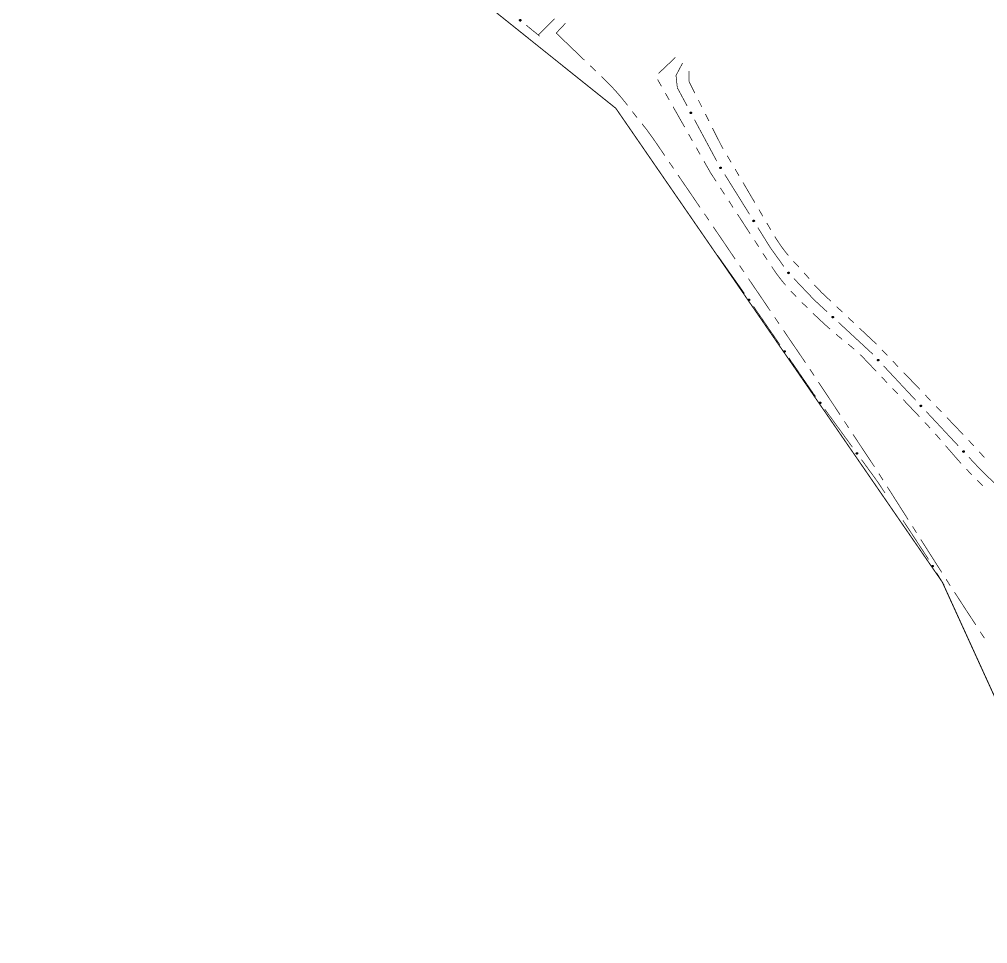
# Model space of a CAD drawing. Extents: x 203640 to 206998, y 4842129 to 4844379.
# Drawn here: x 203641.7 to 203889.2, y 4843775 to 4844011.4 of the extents above; entities that cross this region are included whole.
import ezdxf

# ---------------------------------------------------------------- set-up
doc = ezdxf.new("R2010")
doc.units = 0
doc.header["$LTSCALE"] = 1.5
doc.header["$MEASUREMENT"] = 0
doc.linetypes.add('PHANTOMX2', pattern=[5, 2.5, -0.5, 0.5, -0.5, 0.5, -0.5])
for name, color, linetype in [('LM-LIM-SETOR-FISCAL', 7, 'CONTINUOUS'), ('SV-EIXO-RUA-N-PAV', 6, 'CONTINUOUS'), ('SV-RUA-NAO-PAV-S-GUIA-C-GUIA', 7, 'PHANTOMX2')]:
    doc.layers.add(name, color=color, linetype=linetype)
doc.linetypes.add('Limite', pattern='A,20,-3,[130,ltypeshp.shx,S=6.35,R=0,X=0,Y=0],-3,20', length=46)

msp = doc.modelspace()

# ---------------------------------------------------------------- linework, layer by layer
at = {"layer": 'LM-LIM-SETOR-FISCAL', "linetype": 'Limite', "ltscale": 0.1}
msp.add_lwpolyline([(204386.27, 4843269.09, 0.25, 0.25, 0), (204360.48, 4843290.61, 0.25, 0.25, 0), (204333.1, 4843314.33, 0.25, 0.25, 0), (204303.81, 4843341.71, 0.25, 0.25, 0), (204232.78, 4843413.44, 0.25, 0.25, 0), (204175.36, 4843367.2, 0.25, 0.25, 0), (204109.71, 4843437.19, 0.25, 0.25, 0), (204166.18, 4843494.71, 0.25, 0.25, 0), (203909.26, 4843763, 0.25, 0.25, 0), (203912.44, 4843785.51, 0.25, 0.25, 0), (203913.05, 4843789.79, 0.25, 0.25, 0), (203877.62, 4843867.46, 0.25, 0.25, 0), (203794.15, 4843988.66, 0.25, 0.25, 0), (203701.31, 4844063.01, 0.25, 0.25, 0), (203641.86, 4844130.76, 0.25, 0.25, 0), (203713.59, 4844207.44, 0.25, 0.25, 0), (203797.37, 4844285.88, 0.25, 0.25, 0), (203881.13, 4844344.97, 0.25, 0.25, 0), (204891.87, 4844370.63, 0.25, 0.25, 0)], format="xyseb", dxfattribs=at)
at = {"layer": 'SV-EIXO-RUA-N-PAV'}
for points in [[(203769.69, 4844011.33), (203769.73, 4844011.34), (203769.78, 4844011.33), (203769.81, 4844011.32), (203769.84, 4844011.3), (203769.86, 4844011.27), (203769.88, 4844011.24), (203769.9, 4844011.2), (203769.91, 4844011.16), (203769.9, 4844011.11), (203769.88, 4844011.08), (203769.86, 4844011.05), (203769.84, 4844011.02), (203769.81, 4844011), (203769.77, 4844010.99), (203769.72, 4844010.98), (203769.68, 4844010.99), (203769.64, 4844011), (203769.62, 4844011.02), (203769.59, 4844011.05), (203769.57, 4844011.08), (203769.56, 4844011.12), (203769.55, 4844011.17), (203769.56, 4844011.21), (203769.57, 4844011.24), (203769.59, 4844011.27), (203769.62, 4844011.3), (203769.64, 4844011.32), (203769.69, 4844011.33)], [(203813.35, 4843987.67), (203813.4, 4843987.66), (203813.44, 4843987.64), (203813.46, 4843987.61), (203813.48, 4843987.58), (203813.49, 4843987.55), (203813.5, 4843987.51), (203813.5, 4843987.47), (203813.49, 4843987.43), (203813.46, 4843987.39), (203813.44, 4843987.36), (203813.41, 4843987.34), (203813.38, 4843987.33), (203813.34, 4843987.32), (203813.3, 4843987.32), (203813.25, 4843987.34), (203813.21, 4843987.36), (203813.19, 4843987.39), (203813.17, 4843987.42), (203813.15, 4843987.45), (203813.15, 4843987.48), (203813.15, 4843987.53), (203813.16, 4843987.57), (203813.18, 4843987.61), (203813.21, 4843987.63), (203813.24, 4843987.65), (203813.27, 4843987.67), (203813.31, 4843987.68), (203813.35, 4843987.67)], [(203820.96, 4843973.61), (203821.01, 4843973.6), (203821.05, 4843973.58), (203821.08, 4843973.55), (203821.09, 4843973.53), (203821.11, 4843973.49), (203821.12, 4843973.46), (203821.12, 4843973.42), (203821.11, 4843973.37), (203821.09, 4843973.33), (203821.07, 4843973.3), (203821.04, 4843973.28), (203821.01, 4843973.27), (203820.97, 4843973.26), (203820.93, 4843973.26), (203820.88, 4843973.27), (203820.84, 4843973.29), (203820.82, 4843973.31), (203820.79, 4843973.34), (203820.78, 4843973.37), (203820.77, 4843973.41), (203820.77, 4843973.45), (203820.78, 4843973.5), (203820.8, 4843973.53), (203820.82, 4843973.56), (203820.85, 4843973.58), (203820.88, 4843973.6), (203820.92, 4843973.61), (203820.96, 4843973.61)], [(203829.42, 4843960.02), (203829.46, 4843960.01), (203829.5, 4843959.99), (203829.53, 4843959.97), (203829.55, 4843959.94), (203829.57, 4843959.91), (203829.57, 4843959.87), (203829.58, 4843959.83), (203829.57, 4843959.79), (203829.54, 4843959.75), (203829.52, 4843959.72), (203829.49, 4843959.7), (203829.46, 4843959.68), (203829.43, 4843959.67), (203829.38, 4843959.67), (203829.34, 4843959.68), (203829.3, 4843959.7), (203829.27, 4843959.73), (203829.25, 4843959.76), (203829.23, 4843959.79), (203829.22, 4843959.82), (203829.22, 4843959.86), (203829.23, 4843959.91), (203829.25, 4843959.95), (203829.28, 4843959.98), (203829.31, 4843960), (203829.34, 4843960.01), (203829.37, 4843960.02), (203829.42, 4843960.02)], [(203838.27, 4843946.74), (203838.32, 4843946.73), (203838.36, 4843946.72), (203838.4, 4843946.71), (203838.42, 4843946.68), (203838.44, 4843946.65), (203838.46, 4843946.62), (203838.47, 4843946.58), (203838.47, 4843946.53), (203838.46, 4843946.49), (203838.44, 4843946.46), (203838.42, 4843946.43), (203838.39, 4843946.41), (203838.35, 4843946.39), (203838.31, 4843946.38), (203838.26, 4843946.39), (203838.22, 4843946.4), (203838.19, 4843946.41), (203838.17, 4843946.44), (203838.14, 4843946.47), (203838.13, 4843946.5), (203838.12, 4843946.54), (203838.12, 4843946.59), (203838.13, 4843946.63), (203838.15, 4843946.66), (203838.17, 4843946.69), (203838.2, 4843946.71), (203838.23, 4843946.73), (203838.27, 4843946.74)], [(203828.2, 4843939.84), (203828.25, 4843939.83), (203828.29, 4843939.82), (203828.32, 4843939.79), (203828.34, 4843939.77), (203828.36, 4843939.74), (203828.37, 4843939.7), (203828.37, 4843939.66), (203828.37, 4843939.61), (203828.35, 4843939.57), (203828.33, 4843939.54), (203828.3, 4843939.52), (203828.27, 4843939.5), (203828.23, 4843939.49), (203828.19, 4843939.49), (203828.14, 4843939.5), (203828.1, 4843939.51), (203828.08, 4843939.54), (203828.05, 4843939.56), (203828.03, 4843939.59), (203828.02, 4843939.63), (203828.02, 4843939.67), (203828.03, 4843939.72), (203828.05, 4843939.76), (203828.07, 4843939.79), (203828.1, 4843939.81), (203828.13, 4843939.83), (203828.16, 4843939.84), (203828.2, 4843939.84)], [(203849.58, 4843935.43), (203849.63, 4843935.44), (203849.67, 4843935.43), (203849.71, 4843935.41), (203849.73, 4843935.39), (203849.76, 4843935.36), (203849.77, 4843935.33), (203849.79, 4843935.29), (203849.79, 4843935.24), (203849.78, 4843935.2), (203849.76, 4843935.17), (203849.74, 4843935.14), (203849.72, 4843935.12), (203849.68, 4843935.1), (203849.64, 4843935.09), (203849.59, 4843935.08), (203849.55, 4843935.09), (203849.52, 4843935.11), (203849.49, 4843935.13), (203849.47, 4843935.16), (203849.45, 4843935.19), (203849.44, 4843935.23), (203849.44, 4843935.28), (203849.44, 4843935.32), (203849.46, 4843935.35), (203849.48, 4843935.38), (203849.51, 4843935.4), (203849.54, 4843935.42), (203849.58, 4843935.43)], [(203837.27, 4843926.66), (203837.32, 4843926.65), (203837.36, 4843926.63), (203837.39, 4843926.61), (203837.41, 4843926.58), (203837.43, 4843926.55), (203837.44, 4843926.52), (203837.44, 4843926.47), (203837.43, 4843926.43), (203837.41, 4843926.39), (203837.39, 4843926.36), (203837.36, 4843926.33), (203837.33, 4843926.32), (203837.3, 4843926.31), (203837.26, 4843926.3), (203837.21, 4843926.31), (203837.17, 4843926.33), (203837.14, 4843926.35), (203837.12, 4843926.38), (203837.1, 4843926.41), (203837.09, 4843926.45), (203837.09, 4843926.49), (203837.1, 4843926.54), (203837.11, 4843926.58), (203837.14, 4843926.6), (203837.16, 4843926.63), (203837.19, 4843926.64), (203837.23, 4843926.66), (203837.27, 4843926.66)], [(203861.2, 4843924.44), (203861.25, 4843924.44), (203861.3, 4843924.42), (203861.33, 4843924.41), (203861.35, 4843924.38), (203861.37, 4843924.35), (203861.39, 4843924.32), (203861.4, 4843924.28), (203861.4, 4843924.23), (203861.38, 4843924.19), (203861.37, 4843924.16), (203861.34, 4843924.13), (203861.32, 4843924.11), (203861.28, 4843924.09), (203861.24, 4843924.08), (203861.19, 4843924.09), (203861.15, 4843924.1), (203861.12, 4843924.12), (203861.09, 4843924.14), (203861.07, 4843924.17), (203861.06, 4843924.2), (203861.05, 4843924.24), (203861.05, 4843924.29), (203861.06, 4843924.33), (203861.08, 4843924.36), (203861.1, 4843924.39), (203861.13, 4843924.41), (203861.16, 4843924.43), (203861.2, 4843924.44)], [(203846.39, 4843913.51), (203846.44, 4843913.51), (203846.48, 4843913.49), (203846.51, 4843913.47), (203846.53, 4843913.44), (203846.55, 4843913.41), (203846.56, 4843913.38), (203846.56, 4843913.34), (203846.56, 4843913.29), (203846.54, 4843913.25), (203846.52, 4843913.22), (203846.49, 4843913.19), (203846.46, 4843913.18), (203846.42, 4843913.16), (203846.38, 4843913.16), (203846.33, 4843913.17), (203846.29, 4843913.18), (203846.27, 4843913.21), (203846.24, 4843913.23), (203846.22, 4843913.27), (203846.21, 4843913.3), (203846.21, 4843913.34), (203846.22, 4843913.39), (203846.23, 4843913.43), (203846.25, 4843913.46), (203846.28, 4843913.48), (203846.31, 4843913.5), (203846.35, 4843913.51), (203846.39, 4843913.51)], [(203872.12, 4843912.74), (203872.17, 4843912.74), (203872.21, 4843912.73), (203872.25, 4843912.71), (203872.27, 4843912.68), (203872.29, 4843912.66), (203872.31, 4843912.62), (203872.32, 4843912.58), (203872.32, 4843912.54), (203872.3, 4843912.49), (203872.29, 4843912.46), (203872.26, 4843912.43), (203872.23, 4843912.41), (203872.2, 4843912.4), (203872.16, 4843912.39), (203872.11, 4843912.39), (203872.07, 4843912.4), (203872.04, 4843912.42), (203872.01, 4843912.44), (203871.99, 4843912.47), (203871.97, 4843912.51), (203871.96, 4843912.55), (203871.97, 4843912.59), (203871.98, 4843912.64), (203872, 4843912.67), (203872.02, 4843912.69), (203872.05, 4843912.71), (203872.08, 4843912.73), (203872.12, 4843912.74)], [(203883.04, 4843901.04), (203883.09, 4843901.04), (203883.13, 4843901.03), (203883.16, 4843901.01), (203883.19, 4843900.99), (203883.21, 4843900.96), (203883.22, 4843900.93), (203883.23, 4843900.89), (203883.23, 4843900.84), (203883.22, 4843900.8), (203883.2, 4843900.76), (203883.18, 4843900.74), (203883.15, 4843900.72), (203883.12, 4843900.7), (203883.08, 4843900.69), (203883.03, 4843900.69), (203882.99, 4843900.7), (203882.95, 4843900.72), (203882.93, 4843900.75), (203882.91, 4843900.78), (203882.89, 4843900.81), (203882.88, 4843900.85), (203882.88, 4843900.9), (203882.89, 4843900.94), (203882.91, 4843900.97), (203882.94, 4843901), (203882.97, 4843901.02), (203883, 4843901.04), (203883.04, 4843901.04)], [(203855.8, 4843900.58), (203855.85, 4843900.57), (203855.89, 4843900.55), (203855.92, 4843900.53), (203855.94, 4843900.5), (203855.96, 4843900.47), (203855.97, 4843900.44), (203855.98, 4843900.4), (203855.97, 4843900.35), (203855.95, 4843900.31), (203855.93, 4843900.28), (203855.9, 4843900.25), (203855.87, 4843900.24), (203855.84, 4843900.23), (203855.79, 4843900.22), (203855.75, 4843900.23), (203855.71, 4843900.25), (203855.68, 4843900.27), (203855.66, 4843900.3), (203855.64, 4843900.33), (203855.63, 4843900.36), (203855.62, 4843900.4), (203855.63, 4843900.45), (203855.64, 4843900.49), (203855.67, 4843900.52), (203855.69, 4843900.54), (203855.72, 4843900.56), (203855.76, 4843900.57), (203855.8, 4843900.58)], [(203875.15, 4843871.74), (203875.2, 4843871.73), (203875.24, 4843871.71), (203875.26, 4843871.68), (203875.28, 4843871.65), (203875.3, 4843871.62), (203875.31, 4843871.59), (203875.31, 4843871.55), (203875.3, 4843871.5), (203875.28, 4843871.46), (203875.25, 4843871.43), (203875.22, 4843871.41), (203875.19, 4843871.4), (203875.16, 4843871.39), (203875.11, 4843871.39), (203875.07, 4843871.4), (203875.03, 4843871.42), (203875, 4843871.44), (203874.98, 4843871.47), (203874.96, 4843871.5), (203874.96, 4843871.54), (203874.96, 4843871.58), (203874.97, 4843871.63), (203874.99, 4843871.67), (203875.01, 4843871.69), (203875.04, 4843871.71), (203875.07, 4843871.73), (203875.11, 4843871.74), (203875.15, 4843871.74)]]:
    msp.add_lwpolyline(points, close=True, dxfattribs=at)
for points in [[(203769.55, 4844011.19), (203769.82, 4844011.02)], [(203769.55, 4844011.17), (203769.81, 4844011)], [(203769.56, 4844011.21), (203769.84, 4844011.02)], [(203769.56, 4844011.14), (203769.79, 4844011)], [(203769.56, 4844011.12), (203769.77, 4844010.99)], [(203769.57, 4844011.24), (203769.86, 4844011.05)], [(203769.57, 4844011.22), (203769.85, 4844011.04)], [(203769.57, 4844011.1), (203769.74, 4844010.99)], [(203769.57, 4844011.08), (203769.72, 4844010.98)], [(203769.58, 4844011.25), (203769.87, 4844011.06)], [(203769.58, 4844011.06), (203769.69, 4844010.99)], [(203769.59, 4844011.27), (203769.88, 4844011.08)], [(203769.59, 4844011.05), (203769.68, 4844010.99)], [(203769.61, 4844011.28), (203769.89, 4844011.1)], [(203769.62, 4844011.3), (203769.9, 4844011.11)], [(203769.63, 4844011.3), (203769.9, 4844011.14)], [(203769.64, 4844011.32), (203769.91, 4844011.16)], [(203769.66, 4844011.32), (203769.9, 4844011.18)], [(203769.69, 4844011.33), (203769.9, 4844011.2)], [(203769.71, 4844011.33), (203769.89, 4844011.23)], [(203769.73, 4844011.34), (203769.88, 4844011.24)], [(203769.76, 4844011.33), (203769.87, 4844011.26)], [(203769.78, 4844011.33), (203769.86, 4844011.27)], [(203813.15, 4843987.53), (203813.3, 4843987.32)], [(203813.15, 4843987.5), (203813.27, 4843987.34)], [(203813.15, 4843987.48), (203813.25, 4843987.34)], [(203813.15, 4843987.46), (203813.23, 4843987.35)], [(203813.16, 4843987.57), (203813.34, 4843987.32)], [(203813.16, 4843987.55), (203813.32, 4843987.33)], [(203813.17, 4843987.59), (203813.35, 4843987.33)], [(203813.18, 4843987.61), (203813.38, 4843987.33)], [(203813.2, 4843987.62), (203813.39, 4843987.34)], [(203813.21, 4843987.63), (203813.41, 4843987.34)], [(203813.23, 4843987.64), (203813.42, 4843987.35)], [(203813.24, 4843987.65), (203813.44, 4843987.36)], [(203813.26, 4843987.66), (203813.45, 4843987.38)], [(203813.27, 4843987.67), (203813.46, 4843987.39)], [(203813.29, 4843987.67), (203813.47, 4843987.41)], [(203813.31, 4843987.68), (203813.49, 4843987.43)], [(203813.33, 4843987.67), (203813.49, 4843987.45)], [(203813.35, 4843987.67), (203813.5, 4843987.47)], [(203813.38, 4843987.66), (203813.5, 4843987.5)], [(203813.4, 4843987.66), (203813.5, 4843987.51)], [(203813.42, 4843987.65), (203813.49, 4843987.54)], [(203813.44, 4843987.64), (203813.49, 4843987.55)], [(203813.15, 4843987.45), (203813.21, 4843987.36)], [(203820.77, 4843973.45), (203820.93, 4843973.26)], [(203820.77, 4843973.42), (203820.9, 4843973.27)], [(203820.77, 4843973.41), (203820.88, 4843973.27)], [(203820.78, 4843973.5), (203820.97, 4843973.26)], [(203820.78, 4843973.47), (203820.95, 4843973.26)], [(203820.78, 4843973.39), (203820.86, 4843973.28)], [(203820.78, 4843973.37), (203820.84, 4843973.29)], [(203820.79, 4843973.51), (203820.99, 4843973.26)], [(203820.8, 4843973.53), (203821.01, 4843973.27)], [(203820.81, 4843973.54), (203821.02, 4843973.28)], [(203820.82, 4843973.56), (203821.04, 4843973.28)], [(203820.84, 4843973.57), (203821.05, 4843973.29)], [(203820.85, 4843973.58), (203821.07, 4843973.3)], [(203820.87, 4843973.59), (203821.08, 4843973.32)], [(203820.88, 4843973.6), (203821.09, 4843973.33)], [(203820.9, 4843973.6), (203821.1, 4843973.35)], [(203820.92, 4843973.61), (203821.11, 4843973.37)], [(203820.94, 4843973.61), (203821.11, 4843973.4)], [(203820.96, 4843973.61), (203821.12, 4843973.42)], [(203820.99, 4843973.6), (203821.12, 4843973.44)], [(203821.01, 4843973.6), (203821.12, 4843973.46)], [(203821.03, 4843973.59), (203821.11, 4843973.48)], [(203821.05, 4843973.58), (203821.11, 4843973.49)], [(203829.22, 4843959.86), (203829.38, 4843959.67)], [(203829.22, 4843959.82), (203829.34, 4843959.68)], [(203829.23, 4843959.91), (203829.43, 4843959.67)], [(203829.23, 4843959.89), (203829.4, 4843959.67)], [(203829.23, 4843959.84), (203829.35, 4843959.68)], [(203829.23, 4843959.8), (203829.31, 4843959.7)], [(203829.23, 4843959.79), (203829.3, 4843959.7)], [(203829.24, 4843959.93), (203829.44, 4843959.68)], [(203829.25, 4843959.95), (203829.46, 4843959.68)], [(203829.27, 4843959.96), (203829.48, 4843959.69)], [(203829.28, 4843959.98), (203829.49, 4843959.7)], [(203829.29, 4843959.98), (203829.5, 4843959.71)], [(203829.31, 4843960), (203829.52, 4843959.72)], [(203829.32, 4843960), (203829.53, 4843959.74)], [(203829.34, 4843960.01), (203829.54, 4843959.75)], [(203829.36, 4843960.01), (203829.55, 4843959.77)], [(203829.37, 4843960.02), (203829.57, 4843959.79)], [(203829.39, 4843960.02), (203829.57, 4843959.81)], [(203829.42, 4843960.02), (203829.58, 4843959.83)], [(203829.44, 4843960.02), (203829.57, 4843959.86)], [(203829.46, 4843960.01), (203829.57, 4843959.87)], [(203829.49, 4843960), (203829.56, 4843959.9)], [(203829.5, 4843959.99), (203829.57, 4843959.91)], [(203838.12, 4843946.59), (203838.35, 4843946.39)], [(203838.12, 4843946.56), (203838.33, 4843946.39)], [(203838.12, 4843946.54), (203838.31, 4843946.38)], [(203838.13, 4843946.63), (203838.39, 4843946.41)], [(203838.13, 4843946.61), (203838.37, 4843946.4)], [(203838.13, 4843946.52), (203838.28, 4843946.39)], [(203838.13, 4843946.5), (203838.26, 4843946.39)], [(203838.14, 4843946.64), (203838.4, 4843946.42)], [(203838.14, 4843946.48), (203838.24, 4843946.39)], [(203838.14, 4843946.47), (203838.22, 4843946.4)], [(203838.15, 4843946.66), (203838.42, 4843946.43)], [(203838.16, 4843946.67), (203838.42, 4843946.44)], [(203838.17, 4843946.69), (203838.44, 4843946.46)], [(203838.19, 4843946.7), (203838.45, 4843946.48)], [(203838.2, 4843946.71), (203838.46, 4843946.49)], [(203838.22, 4843946.71), (203838.46, 4843946.51)], [(203838.23, 4843946.73), (203838.47, 4843946.53)], [(203838.25, 4843946.73), (203838.47, 4843946.56)], [(203838.27, 4843946.74), (203838.47, 4843946.58)], [(203838.3, 4843946.73), (203838.46, 4843946.61)], [(203838.32, 4843946.73), (203838.46, 4843946.62)], [(203838.35, 4843946.73), (203838.45, 4843946.64)], [(203838.36, 4843946.72), (203838.44, 4843946.65)], [(203828.02, 4843939.67), (203828.19, 4843939.49)], [(203828.02, 4843939.63), (203828.14, 4843939.5)], [(203828.03, 4843939.72), (203828.23, 4843939.49)], [(203828.03, 4843939.69), (203828.21, 4843939.49)], [(203828.03, 4843939.65), (203828.16, 4843939.5)], [(203828.03, 4843939.61), (203828.12, 4843939.51)], [(203828.03, 4843939.59), (203828.1, 4843939.51)], [(203828.04, 4843939.74), (203828.25, 4843939.5)], [(203828.05, 4843939.76), (203828.27, 4843939.5)], [(203828.06, 4843939.77), (203828.28, 4843939.51)], [(203828.07, 4843939.79), (203828.3, 4843939.52)], [(203828.08, 4843939.79), (203828.31, 4843939.53)], [(203828.1, 4843939.81), (203828.33, 4843939.54)], [(203828.11, 4843939.81), (203828.34, 4843939.56)], [(203828.13, 4843939.83), (203828.35, 4843939.57)], [(203828.15, 4843939.83), (203828.36, 4843939.6)], [(203828.16, 4843939.84), (203828.37, 4843939.61)], [(203828.18, 4843939.84), (203828.37, 4843939.64)], [(203828.2, 4843939.84), (203828.37, 4843939.66)], [(203828.23, 4843939.84), (203828.37, 4843939.69)], [(203828.25, 4843939.83), (203828.37, 4843939.7)], [(203828.27, 4843939.82), (203828.36, 4843939.73)], [(203828.29, 4843939.82), (203828.36, 4843939.74)], [(203849.44, 4843935.32), (203849.72, 4843935.12)], [(203849.44, 4843935.3), (203849.69, 4843935.11)], [(203849.44, 4843935.28), (203849.68, 4843935.1)], [(203849.44, 4843935.25), (203849.66, 4843935.09)], [(203849.44, 4843935.23), (203849.64, 4843935.09)], [(203849.45, 4843935.33), (203849.73, 4843935.13)], [(203849.45, 4843935.21), (203849.61, 4843935.09)], [(203849.45, 4843935.19), (203849.59, 4843935.08)], [(203849.46, 4843935.35), (203849.74, 4843935.14)], [(203849.46, 4843935.17), (203849.57, 4843935.09)], [(203849.47, 4843935.36), (203849.75, 4843935.15)], [(203849.47, 4843935.16), (203849.55, 4843935.09)], [(203849.48, 4843935.38), (203849.76, 4843935.17)], [(203849.5, 4843935.39), (203849.77, 4843935.19)], [(203849.51, 4843935.4), (203849.78, 4843935.2)], [(203849.53, 4843935.41), (203849.78, 4843935.23)], [(203849.54, 4843935.42), (203849.79, 4843935.24)], [(203849.56, 4843935.43), (203849.78, 4843935.27)], [(203849.58, 4843935.43), (203849.79, 4843935.29)], [(203849.61, 4843935.44), (203849.77, 4843935.32)], [(203849.63, 4843935.44), (203849.77, 4843935.33)], [(203849.65, 4843935.43), (203849.76, 4843935.35)], [(203849.67, 4843935.43), (203849.76, 4843935.36)], [(203837.09, 4843926.51), (203837.27, 4843926.31)], [(203837.09, 4843926.49), (203837.26, 4843926.3)], [(203837.09, 4843926.47), (203837.23, 4843926.32)], [(203837.09, 4843926.45), (203837.21, 4843926.31)], [(203837.1, 4843926.55), (203837.31, 4843926.32)], [(203837.1, 4843926.54), (203837.3, 4843926.31)], [(203837.1, 4843926.43), (203837.18, 4843926.33)], [(203837.1, 4843926.41), (203837.17, 4843926.33)], [(203837.11, 4843926.58), (203837.33, 4843926.32)], [(203837.13, 4843926.59), (203837.35, 4843926.33)], [(203837.14, 4843926.6), (203837.36, 4843926.33)], [(203837.15, 4843926.61), (203837.37, 4843926.35)], [(203837.16, 4843926.63), (203837.39, 4843926.36)], [(203837.18, 4843926.63), (203837.4, 4843926.38)], [(203837.19, 4843926.64), (203837.41, 4843926.39)], [(203837.21, 4843926.65), (203837.42, 4843926.41)], [(203837.23, 4843926.66), (203837.43, 4843926.43)], [(203837.25, 4843926.66), (203837.43, 4843926.45)], [(203837.27, 4843926.66), (203837.44, 4843926.47)], [(203837.3, 4843926.65), (203837.43, 4843926.5)], [(203837.32, 4843926.65), (203837.44, 4843926.52)], [(203837.34, 4843926.64), (203837.43, 4843926.54)], [(203837.36, 4843926.63), (203837.43, 4843926.55)], [(203861.05, 4843924.29), (203861.28, 4843924.09)], [(203861.05, 4843924.27), (203861.26, 4843924.09)], [(203861.05, 4843924.24), (203861.24, 4843924.08)], [(203861.06, 4843924.33), (203861.32, 4843924.11)], [(203861.06, 4843924.31), (203861.3, 4843924.1)], [(203861.06, 4843924.22), (203861.21, 4843924.09)], [(203861.06, 4843924.2), (203861.19, 4843924.09)], [(203861.07, 4843924.34), (203861.33, 4843924.12)], [(203861.07, 4843924.18), (203861.17, 4843924.1)], [(203861.07, 4843924.17), (203861.15, 4843924.1)], [(203861.08, 4843924.36), (203861.34, 4843924.13)], [(203861.09, 4843924.37), (203861.35, 4843924.14)], [(203861.1, 4843924.39), (203861.37, 4843924.16)], [(203861.12, 4843924.4), (203861.37, 4843924.18)], [(203861.13, 4843924.41), (203861.38, 4843924.19)], [(203861.15, 4843924.42), (203861.39, 4843924.21)], [(203861.16, 4843924.43), (203861.4, 4843924.23)], [(203861.18, 4843924.43), (203861.4, 4843924.26)], [(203861.2, 4843924.44), (203861.4, 4843924.28)], [(203861.23, 4843924.43), (203861.39, 4843924.31)], [(203861.25, 4843924.44), (203861.39, 4843924.32)], [(203861.28, 4843924.43), (203861.37, 4843924.34)], [(203861.3, 4843924.42), (203861.37, 4843924.35)], [(203846.21, 4843913.34), (203846.38, 4843913.16)], [(203846.21, 4843913.3), (203846.33, 4843913.17)], [(203846.22, 4843913.41), (203846.44, 4843913.17)], [(203846.22, 4843913.39), (203846.42, 4843913.16)], [(203846.22, 4843913.36), (203846.4, 4843913.16)], [(203846.22, 4843913.32), (203846.35, 4843913.17)], [(203846.22, 4843913.28), (203846.31, 4843913.18)], [(203846.22, 4843913.27), (203846.29, 4843913.18)], [(203846.23, 4843913.43), (203846.46, 4843913.18)], [(203846.24, 4843913.44), (203846.47, 4843913.19)], [(203846.25, 4843913.46), (203846.49, 4843913.19)], [(203846.27, 4843913.47), (203846.5, 4843913.2)], [(203846.28, 4843913.48), (203846.52, 4843913.22)], [(203846.3, 4843913.49), (203846.53, 4843913.24)], [(203846.31, 4843913.5), (203846.54, 4843913.25)], [(203846.33, 4843913.5), (203846.54, 4843913.27)], [(203846.35, 4843913.51), (203846.56, 4843913.29)], [(203846.37, 4843913.51), (203846.56, 4843913.31)], [(203846.39, 4843913.51), (203846.56, 4843913.34)], [(203846.41, 4843913.51), (203846.56, 4843913.36)], [(203846.44, 4843913.51), (203846.56, 4843913.38)], [(203846.46, 4843913.5), (203846.55, 4843913.4)], [(203846.48, 4843913.49), (203846.55, 4843913.41)], [(203871.96, 4843912.55), (203872.16, 4843912.39)], [(203871.97, 4843912.61), (203872.21, 4843912.41)], [(203871.97, 4843912.59), (203872.2, 4843912.4)], [(203871.97, 4843912.57), (203872.18, 4843912.39)], [(203871.97, 4843912.52), (203872.13, 4843912.39)], [(203871.97, 4843912.51), (203872.11, 4843912.39)], [(203871.98, 4843912.64), (203872.23, 4843912.41)], [(203871.98, 4843912.49), (203872.08, 4843912.4)], [(203871.99, 4843912.65), (203872.25, 4843912.43)], [(203871.99, 4843912.47), (203872.07, 4843912.4)], [(203872, 4843912.67), (203872.26, 4843912.43)], [(203872.01, 4843912.68), (203872.27, 4843912.45)], [(203872.02, 4843912.69), (203872.29, 4843912.46)], [(203872.04, 4843912.7), (203872.29, 4843912.48)], [(203872.05, 4843912.71), (203872.3, 4843912.49)], [(203872.07, 4843912.72), (203872.31, 4843912.52)], [(203872.08, 4843912.73), (203872.32, 4843912.54)], [(203872.1, 4843912.73), (203872.31, 4843912.56)], [(203872.12, 4843912.74), (203872.32, 4843912.58)], [(203872.15, 4843912.74), (203872.31, 4843912.61)], [(203872.17, 4843912.74), (203872.31, 4843912.62)], [(203872.19, 4843912.73), (203872.29, 4843912.65)], [(203872.21, 4843912.73), (203872.29, 4843912.66)], [(203882.88, 4843900.9), (203883.12, 4843900.7)], [(203882.88, 4843900.85), (203883.08, 4843900.69)], [(203882.89, 4843900.94), (203883.15, 4843900.72)], [(203882.89, 4843900.92), (203883.13, 4843900.71)], [(203882.89, 4843900.87), (203883.09, 4843900.7)], [(203882.89, 4843900.83), (203883.05, 4843900.7)], [(203882.91, 4843900.97), (203883.18, 4843900.74)], [(203882.91, 4843900.95), (203883.16, 4843900.73)], [(203882.93, 4843900.98), (203883.19, 4843900.75)], [(203882.94, 4843901), (203883.2, 4843900.76)], [(203882.95, 4843901.01), (203883.21, 4843900.78)], [(203882.97, 4843901.02), (203883.22, 4843900.8)], [(203882.98, 4843901.02), (203883.22, 4843900.82)], [(203883, 4843901.04), (203883.23, 4843900.84)], [(203883.02, 4843901.04), (203883.23, 4843900.86)], [(203883.04, 4843901.04), (203883.23, 4843900.89)], [(203883.07, 4843901.04), (203883.22, 4843900.91)], [(203883.09, 4843901.04), (203883.22, 4843900.93)], [(203883.11, 4843901.04), (203883.21, 4843900.95)], [(203883.13, 4843901.03), (203883.21, 4843900.96)], [(203855.62, 4843900.4), (203855.79, 4843900.22)], [(203855.63, 4843900.45), (203855.84, 4843900.23)], [(203855.63, 4843900.42), (203855.81, 4843900.23)], [(203855.63, 4843900.38), (203855.77, 4843900.23)], [(203855.63, 4843900.36), (203855.75, 4843900.23)], [(203855.63, 4843900.34), (203855.72, 4843900.24)], [(203855.64, 4843900.49), (203855.87, 4843900.24)], [(203855.64, 4843900.47), (203855.85, 4843900.24)], [(203855.64, 4843900.33), (203855.71, 4843900.25)], [(203855.66, 4843900.5), (203855.89, 4843900.25)], [(203855.67, 4843900.52), (203855.9, 4843900.25)], [(203855.68, 4843900.53), (203855.91, 4843900.27)], [(203855.69, 4843900.54), (203855.93, 4843900.28)], [(203855.71, 4843900.55), (203855.94, 4843900.3)], [(203855.72, 4843900.56), (203855.95, 4843900.31)], [(203855.74, 4843900.56), (203855.96, 4843900.33)], [(203855.76, 4843900.57), (203855.97, 4843900.35)], [(203855.78, 4843900.57), (203855.97, 4843900.37)], [(203855.8, 4843900.58), (203855.98, 4843900.4)], [(203855.83, 4843900.57), (203855.97, 4843900.42)], [(203855.85, 4843900.57), (203855.97, 4843900.44)], [(203855.87, 4843900.56), (203855.96, 4843900.46)], [(203855.89, 4843900.55), (203855.96, 4843900.47)], [(203882.89, 4843900.81), (203883.03, 4843900.69)], [(203882.9, 4843900.79), (203883, 4843900.7)], [(203882.91, 4843900.78), (203882.99, 4843900.7)], [(203874.96, 4843871.6), (203875.13, 4843871.39)], [(203874.96, 4843871.58), (203875.11, 4843871.39)], [(203874.96, 4843871.56), (203875.09, 4843871.4)], [(203874.96, 4843871.54), (203875.07, 4843871.4)], [(203874.96, 4843871.52), (203875.04, 4843871.41)], [(203874.96, 4843871.5), (203875.03, 4843871.42)], [(203874.97, 4843871.63), (203875.16, 4843871.39)], [(203874.98, 4843871.64), (203875.17, 4843871.4)], [(203874.99, 4843871.67), (203875.19, 4843871.4)], [(203875, 4843871.68), (203875.21, 4843871.41)], [(203875.01, 4843871.69), (203875.22, 4843871.41)], [(203875.03, 4843871.7), (203875.23, 4843871.42)], [(203875.04, 4843871.71), (203875.25, 4843871.43)], [(203875.06, 4843871.72), (203875.26, 4843871.45)], [(203875.07, 4843871.73), (203875.28, 4843871.46)], [(203875.09, 4843871.73), (203875.28, 4843871.48)], [(203875.11, 4843871.74), (203875.3, 4843871.5)], [(203875.13, 4843871.74), (203875.3, 4843871.52)], [(203875.15, 4843871.74), (203875.31, 4843871.55)], [(203875.17, 4843871.73), (203875.3, 4843871.57)], [(203875.2, 4843871.73), (203875.31, 4843871.59)], [(203875.22, 4843871.72), (203875.3, 4843871.61)], [(203875.24, 4843871.71), (203875.3, 4843871.62)]]:
    msp.add_lwpolyline(points, dxfattribs=at)
at = {"layer": 'SV-EIXO-RUA-N-PAV', "const_width": 0.18}
for points in [[(203771.28, 4844009.89), (203774.38, 4844007.36)], [(203778.48, 4844011.57), (203774.95, 4844008.03)], [(203774.95, 4844008.03), (203774.33, 4844007.4)], [(203774.38, 4844007.36), (203774.44, 4844007.31)], [(203774.44, 4844007.31), (203774.66, 4844007.1)], [(203811.21, 4844000.2), (203809.81, 4843997.55)], [(203809.81, 4843997.55), (203809.55, 4843997.05)], [(203809.55, 4843997.05), (203809.8, 4843994.62)], [(203809.8, 4843994.62), (203809.88, 4843993.9)], [(203809.88, 4843993.9), (203812.38, 4843989.26)], [(203814.27, 4843985.73), (203819.95, 4843975.16)], [(203822, 4843971.73), (203828.34, 4843961.54)], [(203830.45, 4843958.15), (203833.1, 4843953.9)], [(203833.1, 4843953.9), (203833.62, 4843953.06)], [(203833.62, 4843953.06), (203837.12, 4843948.18)], [(203820.13, 4843951.1), (203827.04, 4843941.29)], [(203839.67, 4843945.11), (203844.5, 4843940.04)], [(203829.34, 4843938.02), (203836.13, 4843928.13)], [(203844.5, 4843940.04), (203844.91, 4843939.61)], [(203844.91, 4843939.61), (203848.14, 4843936.62)], [(203851.08, 4843933.9), (203859.15, 4843926.42)], [(203859.15, 4843926.42), (203859.52, 4843926.08)], [(203859.52, 4843926.08), (203859.86, 4843925.72)], [(203838.39, 4843924.83), (203844.05, 4843916.58)], [(203862.59, 4843922.79), (203870.78, 4843914.02)], [(203844.05, 4843916.58), (203844.56, 4843915.84)], [(203844.56, 4843915.84), (203845.21, 4843914.95)], [(203847.56, 4843911.72), (203854.62, 4843902.01)], [(203873.5, 4843911.1), (203881.69, 4843902.33)], [(203856.97, 4843898.78), (203861.09, 4843893.12)], [(203884.42, 4843899.4), (203887.15, 4843896.48)], [(203887.15, 4843896.48), (203887.41, 4843896.2)], [(203887.41, 4843896.2), (203892.89, 4843890.91)], [(203861.09, 4843893.12), (203861.17, 4843893.01)], [(203861.17, 4843893.01), (203862.74, 4843890.61)], [(203862.74, 4843890.61), (203862.98, 4843890.26)], [(203867.53, 4843883.31), (203873.56, 4843874.12)], [(203873.56, 4843874.12), (203873.62, 4843874.03)], [(203873.62, 4843874.03), (203874.09, 4843873.27)], [(203876.17, 4843869.85), (203877.74, 4843867.29)], [(203877.74, 4843867.29), (203878.08, 4843866.73)]]:
    msp.add_lwpolyline(points, dxfattribs=at)
at = {"layer": 'SV-RUA-NAO-PAV-S-GUIA-C-GUIA', "const_width": 0.18}
for points in [[(203781.27, 4844010.38), (203779.21, 4844008.2)], [(203779.21, 4844008.2), (203778.92, 4844007.89)], [(203778.92, 4844007.89), (203786.12, 4844000.96)], [(203809.42, 4844001.69), (203805.07, 4843997.56)], [(203787.57, 4843999.57), (203788.3, 4843998.89)], [(203788.3, 4843998.89), (203788.85, 4843998.36)], [(203788.85, 4843998.36), (203789.02, 4843998.2)], [(203812.83, 4843998.19), (203812.84, 4843996.19)], [(203790.47, 4843996.81), (203791.01, 4843996.29)], [(203791.01, 4843996.29), (203792.59, 4843994.7)], [(203804.85, 4843996), (203805.84, 4843994.26)], [(203812.84, 4843996.19), (203812.85, 4843995.51)], [(203812.85, 4843995.51), (203814.34, 4843992.55)], [(203792.59, 4843994.7), (203792.72, 4843994.57)], [(203792.72, 4843994.57), (203793.28, 4843993.97)], [(203793.28, 4843993.97), (203793.75, 4843993.47)], [(203793.75, 4843993.47), (203794.63, 4843992.49)], [(203794.63, 4843992.49), (203794.75, 4843992.36)], [(203794.75, 4843992.36), (203795.28, 4843991.73)], [(203806.82, 4843992.52), (203807.81, 4843990.78)], [(203795.28, 4843991.73), (203795.72, 4843991.21)], [(203795.72, 4843991.21), (203796.54, 4843990.18)], [(203796.54, 4843990.18), (203797.03, 4843989.57)], [(203815.25, 4843990.76), (203816.15, 4843988.97)], [(203797.03, 4843989.57), (203797.16, 4843989.4)], [(203798.38, 4843987.81), (203798.86, 4843987.19)], [(203808.8, 4843989.04), (203811.76, 4843983.82)], [(203798.86, 4843987.19), (203799.61, 4843986.24)], [(203817.05, 4843987.19), (203817.95, 4843985.4)], [(203800.86, 4843984.68), (203801.05, 4843984.45)], [(203801.05, 4843984.45), (203801.49, 4843983.9)], [(203801.49, 4843983.9), (203801.98, 4843983.27)], [(203801.98, 4843983.27), (203803.28, 4843981.49)], [(203818.85, 4843983.62), (203821.1, 4843979.15)], [(203803.28, 4843981.49), (203803.53, 4843981.16)], [(203803.53, 4843981.16), (203803.53, 4843981.16)], [(203803.53, 4843981.16), (203806.67, 4843976.55)], [(203812.74, 4843982.08), (203813.73, 4843980.34)], [(203814.72, 4843978.6), (203815.7, 4843976.86)], [(203821.1, 4843979.15), (203821.13, 4843979.09)], [(203821.13, 4843979.09), (203821.6, 4843978.29)], [(203816.69, 4843975.12), (203818.17, 4843972.51)], [(203822.61, 4843976.56), (203823.63, 4843974.84)], [(203807.8, 4843974.89), (203808.93, 4843973.24)], [(203818.17, 4843972.51), (203818.37, 4843972.16)], [(203824.64, 4843973.12), (203825.66, 4843971.39)], [(203810.05, 4843971.59), (203815.68, 4843963.32)], [(203818.37, 4843972.16), (203819.78, 4843969.99)], [(203820.87, 4843968.31), (203821.96, 4843966.63)], [(203826.67, 4843969.67), (203829.71, 4843964.49)], [(203823.05, 4843964.96), (203824.14, 4843963.28)], [(203830.72, 4843962.77), (203831.74, 4843961.05)], [(203816.81, 4843961.67), (203817.94, 4843960.02)], [(203825.23, 4843961.6), (203828.5, 4843956.57)], [(203819.06, 4843958.36), (203824.67, 4843950.09)], [(203832.75, 4843959.32), (203833.76, 4843957.6)], [(203834.79, 4843955.88), (203835.13, 4843955.32)], [(203835.13, 4843955.32), (203835.86, 4843954.19)], [(203829.6, 4843954.9), (203830.69, 4843953.22)], [(203835.86, 4843954.19), (203835.95, 4843954.06)], [(203835.95, 4843954.06), (203836.44, 4843953.37)], [(203836.44, 4843953.37), (203836.82, 4843952.83)], [(203836.82, 4843952.83), (203837.63, 4843951.77)], [(203831.77, 4843951.54), (203832.22, 4843950.86)], [(203832.22, 4843950.86), (203832.86, 4843949.86)], [(203837.63, 4843951.77), (203837.73, 4843951.64)], [(203837.73, 4843951.64), (203838.28, 4843951.01)], [(203825.79, 4843948.43), (203826.92, 4843946.77)], [(203833.97, 4843948.2), (203834.53, 4843947.37)], [(203839.59, 4843949.5), (203840.96, 4843948.04)], [(203834.53, 4843947.37), (203834.71, 4843947.1)], [(203834.71, 4843947.1), (203835.1, 4843946.55)], [(203835.1, 4843946.55), (203835.58, 4843945.88)], [(203835.58, 4843945.88), (203836.92, 4843944.16)], [(203842.3, 4843946.55), (203842.96, 4843945.8)], [(203842.96, 4843945.8), (203843.07, 4843945.67)], [(203843.07, 4843945.67), (203843.6, 4843945.04)], [(203828.04, 4843945.12), (203833.65, 4843936.84)], [(203836.92, 4843944.16), (203837.01, 4843944.04)], [(203837.01, 4843944.04), (203837.57, 4843943.4)], [(203844.89, 4843943.51), (203845.01, 4843943.38)], [(203845.01, 4843943.38), (203846.27, 4843942.06)], [(203838.89, 4843941.9), (203838.99, 4843941.79)], [(203838.99, 4843941.79), (203839.58, 4843941.18)], [(203839.58, 4843941.18), (203840.03, 4843940.71)], [(203840.03, 4843940.71), (203840.27, 4843940.46)], [(203846.27, 4843942.06), (203846.81, 4843941.49)], [(203846.81, 4843941.49), (203846.81, 4843941.49)], [(203846.81, 4843941.49), (203849.15, 4843939.29)], [(203841.69, 4843939.04), (203842.15, 4843938.58)], [(203842.15, 4843938.58), (203843.11, 4843937.64)], [(203850.61, 4843937.92), (203852.06, 4843936.55)], [(203844.54, 4843936.24), (203845.26, 4843935.55)], [(203845.26, 4843935.55), (203845.62, 4843935.21)], [(203834.77, 4843935.19), (203835.89, 4843933.53)], [(203845.62, 4843935.21), (203847.45, 4843933.5)], [(203847.45, 4843933.5), (203847.81, 4843933.16)], [(203847.81, 4843933.16), (203848.94, 4843932.16)], [(203853.52, 4843935.17), (203854.97, 4843933.8)], [(203837.02, 4843931.87), (203842.63, 4843923.6)], [(203850.45, 4843930.85), (203852, 4843929.58)], [(203856.43, 4843932.43), (203860.8, 4843928.32)], [(203853.55, 4843928.33), (203854.33, 4843927.69)], [(203854.33, 4843927.69), (203854.46, 4843927.58)], [(203854.46, 4843927.58), (203855.09, 4843927.05)], [(203856.56, 4843925.69), (203857.28, 4843925)], [(203862.18, 4843926.88), (203863.57, 4843925.43)], [(203857.28, 4843925), (203857.37, 4843924.91)], [(203857.37, 4843924.91), (203857.37, 4843924.91)], [(203857.37, 4843924.91), (203860.73, 4843921.38)], [(203864.95, 4843923.99), (203866.33, 4843922.54)], [(203843.75, 4843921.94), (203844.11, 4843921.41)], [(203844.11, 4843921.41), (203844.86, 4843920.28)], [(203867.72, 4843921.1), (203871.87, 4843916.77)], [(203845.96, 4843918.61), (203851.48, 4843910.27)], [(203862.11, 4843919.93), (203863.49, 4843918.48)], [(203864.87, 4843917.03), (203866.25, 4843915.58)], [(203867.63, 4843914.14), (203871.76, 4843909.79)], [(203873.25, 4843915.32), (203874.64, 4843913.88)], [(203876.02, 4843912.43), (203876.33, 4843912.11)], [(203876.33, 4843912.11), (203876.71, 4843911.71)], [(203876.71, 4843911.71), (203877.37, 4843911.03)], [(203877.37, 4843911.03), (203877.4, 4843910.99)], [(203852.58, 4843908.6), (203853.68, 4843906.93)], [(203873.14, 4843908.34), (203873.19, 4843908.29)], [(203873.19, 4843908.29), (203874.5, 4843906.87)], [(203878.79, 4843909.55), (203879.45, 4843908.86)], [(203879.45, 4843908.86), (203880.17, 4843908.11)], [(203880.17, 4843908.11), (203880.49, 4843907.78)], [(203880.49, 4843907.78), (203882.25, 4843905.94)], [(203882.25, 4843905.94), (203882.56, 4843905.61)], [(203854.79, 4843905.26), (203860.3, 4843896.92)], [(203875.83, 4843905.38), (203877.15, 4843903.88)], [(203882.56, 4843905.61), (203882.94, 4843905.21)], [(203884.31, 4843903.76), (203885.68, 4843902.3)], [(203878.45, 4843902.36), (203879.1, 4843901.6)], [(203879.1, 4843901.6), (203879.15, 4843901.55)], [(203879.15, 4843901.55), (203880.41, 4843900.09)], [(203887.03, 4843900.83), (203887.7, 4843900.09)], [(203880.41, 4843900.09), (203880.99, 4843899.43)], [(203880.99, 4843899.43), (203881.73, 4843898.59)], [(203881.73, 4843898.59), (203881.98, 4843898.31)], [(203881.98, 4843898.31), (203882.4, 4843897.84)], [(203887.7, 4843900.09), (203887.91, 4843899.85)], [(203887.91, 4843899.85), (203888.37, 4843899.34)], [(203883.76, 4843896.38), (203884.45, 4843895.65)], [(203861.39, 4843895.24), (203862.46, 4843893.56)], [(203884.45, 4843895.65), (203884.84, 4843895.23)], [(203884.84, 4843895.23), (203885.14, 4843894.93)], [(203886.55, 4843893.51), (203886.95, 4843893.1)], [(203863.54, 4843891.87), (203868.9, 4843883.43)], [(203886.95, 4843893.1), (203887.97, 4843892.1)], [(203869.98, 4843881.74), (203871.05, 4843880.06)], [(203872.12, 4843878.37), (203877.49, 4843869.93)], [(203878.56, 4843868.24), (203879.1, 4843867.4)], [(203879.1, 4843867.4), (203879.34, 4843867.02)], [(203879.34, 4843867.02), (203879.64, 4843866.56)], [(203880.73, 4843864.88), (203886.19, 4843856.5)], [(203887.28, 4843854.82), (203888.37, 4843853.15)]]:
    msp.add_lwpolyline(points, dxfattribs=at)

doc.saveas('drawing.dxf')
